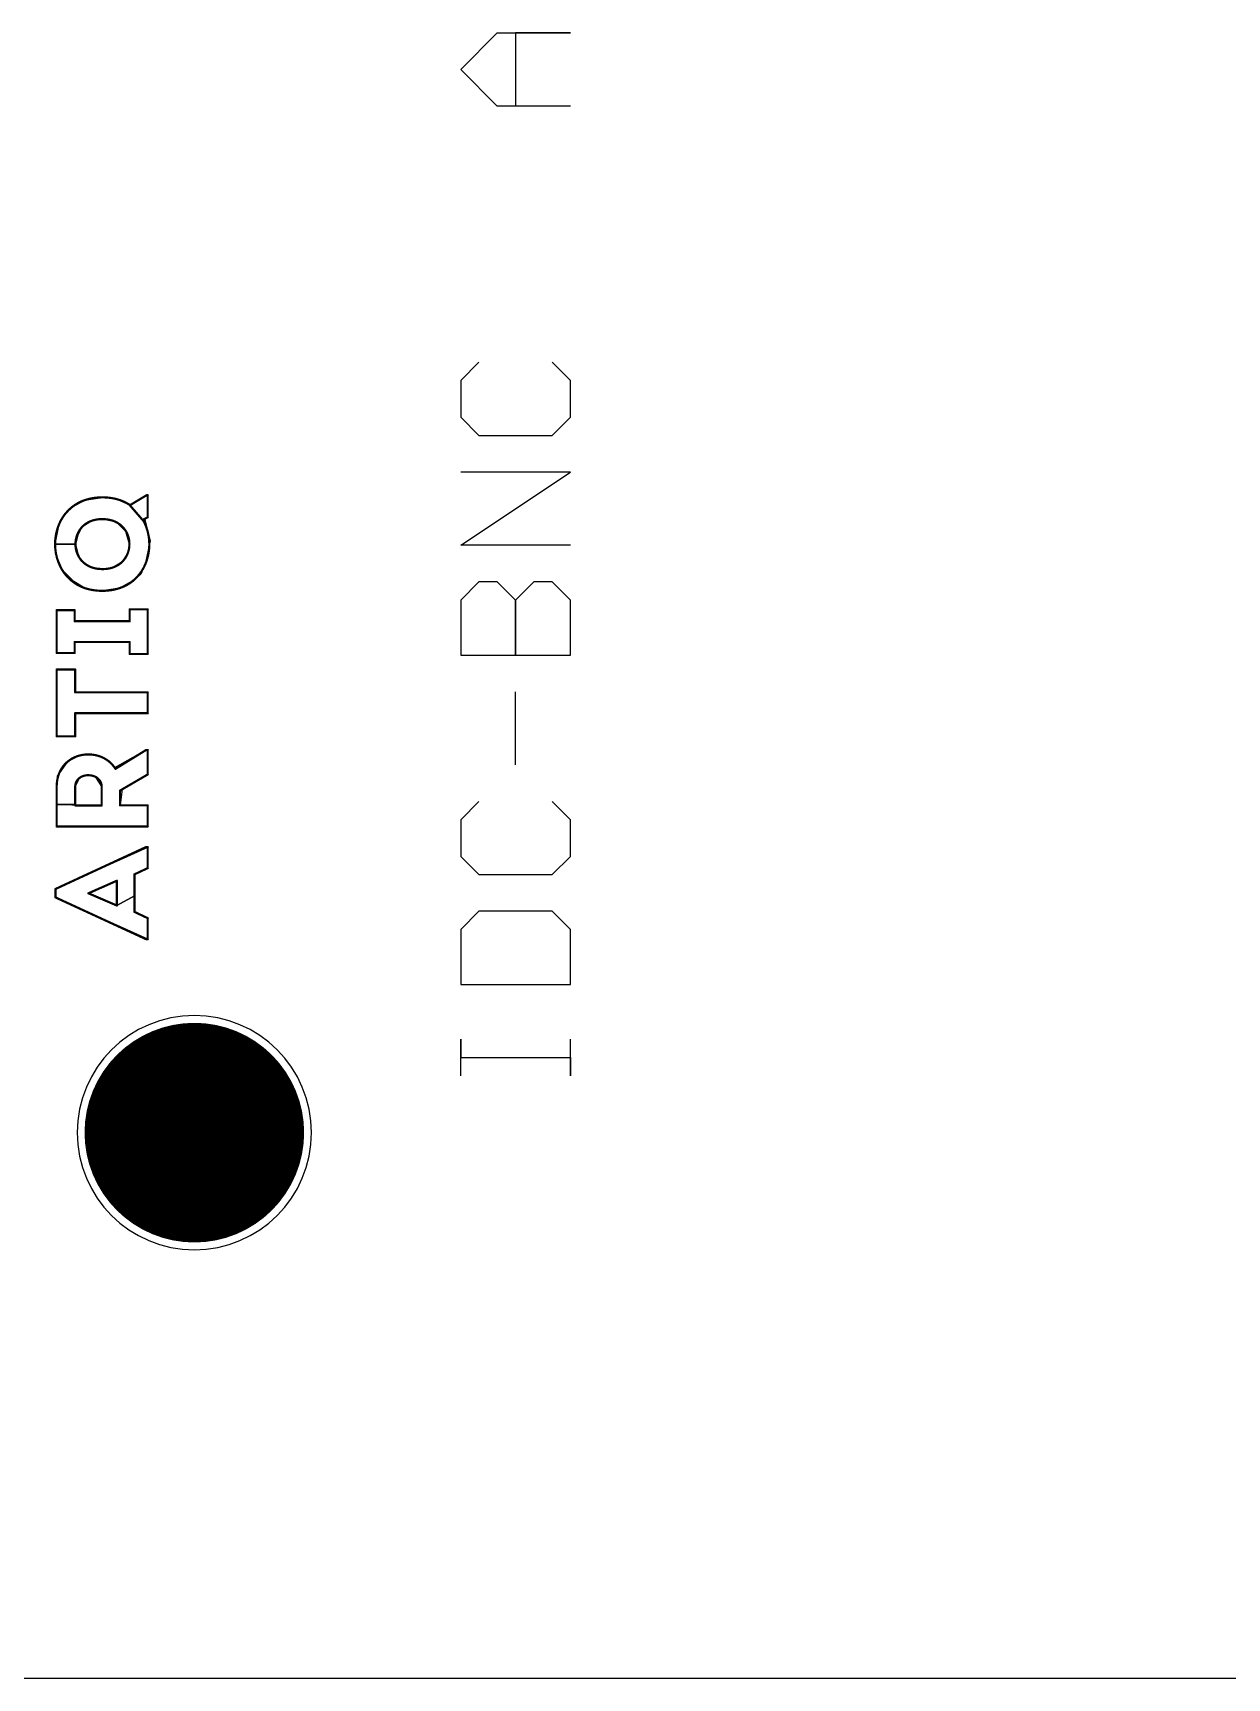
# Model space of a CAD drawing. Header units: millimetres. Extents: x 34 to 167, y 52 to 98.
# Drawn here: x 46.46 to 62.77, y 52.31 to 74.78 of the extents above; entities that cross this region are included whole.
import ezdxf

# ---------------------------------------------------------------- set-up
doc = ezdxf.new("R2010")
doc.units = ezdxf.units.MM
for name, color, linetype in [('BottomLayer', 5, 'Continuous'), ('Mechanical1', 6, 'Continuous'), ('PadHoleLayer', 156, 'Continuous'), ('TopLayer', 1, 'Continuous'), ('TopOverlay', 2, 'Continuous')]:
    doc.layers.add(name, color=color, linetype=linetype)

msp = doc.modelspace()

# ---------------------------------------------------------------- linework, layer by layer
at = {"layer": 'BottomLayer', "const_width": 0.762}
msp.add_lwpolyline([(48.281, 59.758, 1), (49.043, 59.758, 1)], format="xyb", close=True, dxfattribs=at)
at = {"layer": 'Mechanical1'}
for points in [[(50.262, 59.758, 1), (47.062, 59.758, 1)], [(47.062, 59.758, 1), (47.062, 59.758, 1)], [(50.262, 59.758, 1), (50.262, 59.758, 1)]]:
    msp.add_lwpolyline(points, format="xyb", close=True, dxfattribs=at)
msp.add_lwpolyline([(33.962, 52.308), (162.362, 52.308)], dxfattribs=at)
at = {"layer": 'PadHoleLayer', "const_width": 1.5}
msp.add_lwpolyline([(47.912, 59.758, 1), (49.412, 59.758, 1)], format="xyb", close=True, dxfattribs=at)
at = {"layer": 'TopLayer', "const_width": 0.762}
msp.add_lwpolyline([(48.281, 59.758, 1), (49.043, 59.758, 1)], format="xyb", close=True, dxfattribs=at)
at = {"layer": 'TopOverlay'}
for p, q in [((52.3, 74.279), (52.8, 74.778)), ((52.8, 74.778), (53.8, 74.778)), ((53.8, 74.778), (53.05, 74.778)), ((53.05, 74.778), (53.05, 73.779)), ((52.8, 73.779), (52.3, 74.279)), ((53.8, 73.779), (52.8, 73.779)), ((52.55, 70.28), (52.3, 70.03)), ((53.8, 70.03), (53.55, 70.28)), ((52.3, 70.03), (52.3, 69.53)), ((53.8, 69.53), (53.8, 70.03)), ((52.3, 69.53), (52.55, 69.28)), ((53.55, 69.28), (53.8, 69.53)), ((52.55, 69.28), (53.55, 69.28)), ((52.3, 67.781), (53.8, 68.78)), ((53.8, 68.78), (52.3, 68.78)), ((46.987, 68.299), (47.168, 68.398)), ((47.168, 68.398), (47.405, 68.431)), ((47.405, 68.431), (47.488, 68.431)), ((47.488, 68.431), (47.603, 68.41)), ((47.603, 68.41), (47.774, 68.335)), ((47.774, 68.335), (48.025, 68.464)), ((48.025, 68.464), (48.025, 68.163)), ((46.815, 68.07), (46.888, 68.2)), ((46.888, 68.2), (46.987, 68.299)), ((47.27, 68.118), (47.127, 68.029)), ((47.405, 68.138), (47.27, 68.118)), ((47.597, 68.095), (47.405, 68.138)), ((47.727, 67.97), (47.597, 68.095)), ((48.025, 68.163), (47.987, 68.127)), ((47.987, 68.127), (48.057, 67.841)), ((46.76, 67.797), (46.815, 68.07)), ((47.069, 67.917), (47.038, 67.797)), ((47.127, 68.029), (47.069, 67.917)), ((47.775, 67.797), (47.727, 67.97)), ((46.787, 67.615), (46.76, 67.797)), ((46.76, 67.797), (47.038, 67.797)), ((47.038, 67.797), (46.76, 67.797)), ((47.038, 67.797), (47.069, 67.666)), ((47.069, 67.666), (47.117, 67.564)), ((47.686, 67.564), (47.752, 67.666)), ((47.752, 67.666), (47.775, 67.797)), ((48.057, 67.841), (47.992, 67.521)), ((53.8, 67.781), (52.3, 67.781)), ((46.859, 67.439), (46.787, 67.615)), ((47.015, 67.285), (46.859, 67.439)), ((47.117, 67.564), (47.27, 67.475)), ((47.27, 67.475), (47.478, 67.46)), ((47.478, 67.46), (47.542, 67.475)), ((47.542, 67.475), (47.686, 67.564)), ((47.992, 67.521), (47.93, 67.386)), ((47.142, 67.208), (47.015, 67.285)), ((47.284, 67.163), (47.142, 67.208)), ((47.641, 67.194), (47.405, 67.158)), ((47.822, 67.293), (47.641, 67.194)), ((47.93, 67.386), (47.822, 67.293)), ((52.55, 67.281), (52.3, 67.031)), ((52.8, 67.281), (52.55, 67.281)), ((53.05, 67.031), (52.8, 67.281)), ((53.3, 67.281), (53.05, 67.031)), ((53.55, 67.281), (53.3, 67.281)), ((53.8, 67.031), (53.55, 67.281)), ((47.405, 67.158), (47.284, 67.163)), ((52.3, 67.031), (52.3, 66.281)), ((53.05, 67.031), (53.05, 66.281)), ((53.05, 66.281), (53.05, 67.031)), ((53.8, 66.281), (53.8, 67.031)), ((47.027, 66.894), (46.782, 66.894)), ((46.782, 66.894), (46.782, 66.309)), ((47.027, 66.743), (47.027, 66.894)), ((47.778, 66.743), (47.027, 66.743)), ((48.025, 66.906), (47.778, 66.906)), ((47.778, 66.906), (47.778, 66.743)), ((48.025, 66.296), (48.025, 66.906)), ((46.782, 66.309), (47.027, 66.309)), ((47.027, 66.309), (47.027, 66.459)), ((47.027, 66.459), (47.778, 66.459)), ((47.778, 66.459), (47.778, 66.296)), ((47.778, 66.296), (48.025, 66.296)), ((46.782, 66.084), (47.035, 66.084)), ((46.782, 65.171), (46.782, 66.084)), ((47.035, 66.084), (47.035, 65.771)), ((52.3, 66.281), (53.8, 66.281)), ((47.035, 65.771), (48.025, 65.771)), ((48.025, 65.771), (48.025, 65.487)), ((53.05, 64.782), (53.05, 65.781)), ((48.025, 65.487), (47.035, 65.487)), ((47.035, 65.487), (47.035, 65.171)), ((47.035, 65.171), (46.782, 65.171)), ((47.574, 64.744), (48.004, 64.986)), ((48.004, 64.986), (48.025, 64.986)), ((48.025, 64.986), (48.025, 64.651)), ((46.791, 64.627), (46.933, 64.828)), ((46.933, 64.828), (47.078, 64.903)), ((47.078, 64.903), (47.193, 64.923)), ((47.193, 64.923), (47.358, 64.903)), ((47.358, 64.903), (47.472, 64.846)), ((47.472, 64.846), (47.574, 64.744)), ((46.782, 64.238), (46.791, 64.627)), ((47.093, 64.603), (47.035, 64.484)), ((47.188, 64.64), (47.093, 64.603)), ((47.318, 64.615), (47.188, 64.64)), ((47.397, 64.484), (47.318, 64.615)), ((48.025, 64.651), (47.676, 64.448)), ((47.035, 64.484), (47.035, 64.238)), ((47.397, 64.228), (47.397, 64.484)), ((47.676, 64.448), (47.647, 64.229)), ((52.55, 64.282), (52.3, 64.032)), ((53.8, 64.032), (53.55, 64.282)), ((46.782, 63.941), (46.782, 64.238)), ((46.782, 64.238), (47.397, 64.228)), ((47.035, 64.238), (46.782, 64.238)), ((47.647, 64.229), (48.025, 64.229)), ((48.025, 64.229), (48.025, 63.941)), ((48.025, 63.941), (46.782, 63.941)), ((52.3, 64.032), (52.3, 63.532)), ((53.8, 63.532), (53.8, 64.032)), ((46.765, 63.086), (48.025, 63.659)), ((48.025, 63.659), (48.025, 63.371)), ((48.025, 63.371), (47.844, 63.286)), ((52.3, 63.532), (52.55, 63.282)), ((53.55, 63.282), (53.8, 63.532)), ((47.604, 63.199), (47.215, 63.027)), ((47.604, 62.86), (47.604, 63.199)), ((47.844, 63.286), (47.844, 62.992)), ((52.55, 63.282), (53.55, 63.282)), ((46.765, 62.971), (46.765, 63.086)), ((48.025, 62.4), (46.765, 62.971)), ((47.215, 63.027), (47.604, 62.86)), ((47.844, 62.992), (47.604, 62.86)), ((47.604, 62.86), (47.844, 62.992)), ((47.844, 62.992), (47.844, 62.773)), ((47.844, 62.773), (48.025, 62.688)), ((52.55, 62.782), (52.3, 62.532)), ((53.55, 62.782), (52.55, 62.782)), ((53.8, 62.532), (53.55, 62.782)), ((48.025, 62.688), (48.025, 62.4)), ((52.3, 62.532), (52.3, 61.783)), ((53.8, 61.783), (53.8, 62.532)), ((52.3, 61.783), (53.8, 61.783)), ((52.3, 60.533), (52.3, 61.033)), ((52.3, 61.033), (52.3, 60.783)), ((53.8, 60.533), (53.8, 61.033)), ((52.3, 60.783), (53.8, 60.783)), ((53.8, 60.783), (53.8, 60.533))]:
    msp.add_line(p, q, dxfattribs=at)
at = {"layer": 'TopOverlay', "const_width": 0.03}
for points in [[(46.815, 68.07, -0.121713), (46.987, 68.299)], [(46.987, 68.299, -0.08923), (47.168, 68.398)], [(47.168, 68.398, -0.082173), (47.405, 68.435)], [(47.405, 68.435, -0.024862), (47.488, 68.431)], [(47.488, 68.431, -0.041128), (47.604, 68.41)], [(47.604, 68.41, -0.076296), (47.774, 68.335)], [(46.76, 67.797, -0.10144), (46.815, 68.07)], [(47.127, 68.029, -0.130203), (47.27, 68.118)], [(47.27, 68.118, -0.040287), (47.334, 68.133)], [(47.334, 68.133, -0.036986), (47.405, 68.138)], [(47.405, 68.138, -0.076951), (47.542, 68.118)], [(47.542, 68.118, -0.042274), (47.597, 68.095)], [(47.597, 68.095, -0.283151), (47.775, 67.797)], [(47.969, 68.11, -0.012843), (47.984, 68.081)], [(47.984, 68.081, -0.10974), (48.047, 67.792)], [(47.038, 67.797, -0.188409), (47.127, 68.029)], [(46.859, 67.439, -0.139016), (46.76, 67.797)], [(47.215, 67.498, -0.282047), (47.038, 67.797)], [(47.775, 67.797, -0.189487), (47.686, 67.564)], [(48.047, 67.792, -0.101479), (47.992, 67.521)], [(47.28, 67.168, -0.223663), (46.859, 67.439)], [(47.27, 67.475, -0.042507), (47.215, 67.498)], [(47.405, 67.455, -0.07753), (47.27, 67.475)], [(47.478, 67.46, -0.036709), (47.405, 67.455)], [(47.542, 67.475, -0.040012), (47.478, 67.46)], [(47.686, 67.564, -0.129767), (47.542, 67.475)], [(47.992, 67.521, -0.121683), (47.822, 67.293)], [(47.641, 67.195, -0.082179), (47.405, 67.158)], [(47.822, 67.293, -0.08921), (47.641, 67.195)], [(47.405, 67.158, -0.039292), (47.28, 67.168)], [(47.078, 64.904, -0.153363), (47.358, 64.902)], [(46.811, 64.654, -0.134946), (46.933, 64.827)], [(46.933, 64.827, -0.098514), (47.078, 64.904)], [(47.358, 64.902, -0.167062), (47.574, 64.743)], [(46.782, 64.483, -0.027406), (46.785, 64.543)], [(46.785, 64.543, -0.059848), (46.811, 64.654)], [(47.035, 64.483, -0.09313), (47.045, 64.541)], [(47.045, 64.541, -0.138672), (47.093, 64.602)], [(47.093, 64.602, -0.038316), (47.114, 64.616)], [(47.114, 64.616, -0.03453), (47.138, 64.627)], [(47.138, 64.627, -0.061061), (47.188, 64.639)], [(47.188, 64.639, -0.028782), (47.214, 64.64)], [(47.214, 64.64, -0.091249), (47.294, 64.625)], [(47.294, 64.625, -0.034206), (47.318, 64.614)], [(47.318, 64.614, -0.037523), (47.339, 64.6)], [(47.339, 64.6, -0.04135), (47.358, 64.582)], [(47.358, 64.582, -0.193784), (47.397, 64.483)]]:
    msp.add_lwpolyline(points, format="xyb", dxfattribs=at)
at = {"layer": 'TopOverlay', "const_width": 0.015}
for points in [[(46.979, 68.299, 1), (46.994, 68.299, 1)], [(46.979, 68.299, 1), (46.994, 68.299, 1)], [(47.16, 68.398, 1), (47.175, 68.398, 1)], [(47.16, 68.398, 1), (47.175, 68.398, 1)], [(47.398, 68.435, 1), (47.413, 68.435, 1)], [(47.398, 68.435, 1), (47.413, 68.435, 1)], [(47.48, 68.431, 1), (47.495, 68.431, 1)], [(47.48, 68.431, 1), (47.495, 68.431, 1)], [(47.596, 68.41, 1), (47.611, 68.41, 1)], [(47.596, 68.41, 1), (47.611, 68.41, 1)], [(47.767, 68.335, 1), (47.782, 68.335, 1)], [(47.767, 68.335, 1), (47.782, 68.335, 1)], [(47.767, 68.335, 1), (47.782, 68.335, 1)], [(47.778, 68.329, 1), (47.793, 68.329, 1)], [(47.778, 68.329, 1), (47.793, 68.329, 1)], [(48.002, 68.464, 1), (48.017, 68.464, 1)], [(48.002, 68.464, 1), (48.017, 68.464, 1)], [(48.018, 68.464, 1), (48.033, 68.464, 1)], [(48.018, 68.464, 1), (48.033, 68.464, 1)], [(46.808, 68.07, 1), (46.823, 68.07, 1)], [(46.808, 68.07, 1), (46.823, 68.07, 1)], [(47.263, 68.118, 1), (47.278, 68.118, 1)], [(47.263, 68.118, 1), (47.278, 68.118, 1)], [(47.326, 68.133, 1), (47.341, 68.133, 1)], [(47.326, 68.133, 1), (47.341, 68.133, 1)], [(47.398, 68.138, 1), (47.413, 68.138, 1)], [(47.398, 68.138, 1), (47.413, 68.138, 1)], [(47.534, 68.118, 1), (47.549, 68.118, 1)], [(47.534, 68.118, 1), (47.549, 68.118, 1)], [(47.59, 68.095, 1), (47.605, 68.095, 1)], [(47.59, 68.095, 1), (47.605, 68.095, 1)], [(47.952, 68.128, 1), (47.967, 68.128, 1)], [(47.952, 68.128, 1), (47.967, 68.128, 1)], [(47.962, 68.11, 1), (47.977, 68.11, 1)], [(47.962, 68.11, 1), (47.977, 68.11, 1)], [(47.962, 68.11, 1), (47.977, 68.11, 1)], [(47.976, 68.081, 1), (47.991, 68.081, 1)], [(47.976, 68.081, 1), (47.991, 68.081, 1)], [(48.018, 68.163, 1), (48.033, 68.163, 1)], [(48.018, 68.163, 1), (48.033, 68.163, 1)], [(47.12, 68.029, 1), (47.135, 68.029, 1)], [(47.12, 68.029, 1), (47.135, 68.029, 1)], [(46.752, 67.797, 1), (46.767, 67.797, 1)], [(46.752, 67.797, 1), (46.767, 67.797, 1)], [(47.031, 67.797, 1), (47.046, 67.797, 1)], [(47.031, 67.797, 1), (47.046, 67.797, 1)], [(47.768, 67.797, 1), (47.783, 67.797, 1)], [(47.768, 67.797, 1), (47.783, 67.797, 1)], [(48.039, 67.792, 1), (48.054, 67.792, 1)], [(48.039, 67.792, 1), (48.054, 67.792, 1)], [(46.852, 67.439, 1), (46.867, 67.439, 1)], [(46.852, 67.439, 1), (46.867, 67.439, 1)], [(47.207, 67.498, 1), (47.222, 67.498, 1)], [(47.207, 67.498, 1), (47.222, 67.498, 1)], [(47.263, 67.475, 1), (47.278, 67.475, 1)], [(47.263, 67.475, 1), (47.278, 67.475, 1)], [(47.398, 67.455, 1), (47.413, 67.455, 1)], [(47.398, 67.455, 1), (47.413, 67.455, 1)], [(47.47, 67.46, 1), (47.485, 67.46, 1)], [(47.47, 67.46, 1), (47.485, 67.46, 1)], [(47.534, 67.475, 1), (47.549, 67.475, 1)], [(47.534, 67.475, 1), (47.549, 67.475, 1)], [(47.678, 67.564, 1), (47.693, 67.564, 1)], [(47.678, 67.564, 1), (47.693, 67.564, 1)], [(47.984, 67.521, 1), (47.999, 67.521, 1)], [(47.984, 67.521, 1), (47.999, 67.521, 1)], [(47.634, 67.195, 1), (47.649, 67.195, 1)], [(47.634, 67.195, 1), (47.649, 67.195, 1)], [(47.814, 67.293, 1), (47.829, 67.293, 1)], [(47.814, 67.293, 1), (47.829, 67.293, 1)], [(47.272, 67.168, 1), (47.287, 67.168, 1)], [(47.272, 67.168, 1), (47.287, 67.168, 1)], [(47.398, 67.158, 1), (47.413, 67.158, 1)], [(47.398, 67.158, 1), (47.413, 67.158, 1)], [(46.774, 66.894, 1), (46.789, 66.894, 1)], [(46.774, 66.894, 1), (46.789, 66.894, 1)], [(47.02, 66.894, 1), (47.035, 66.894, 1)], [(47.02, 66.894, 1), (47.035, 66.894, 1)], [(47.02, 66.743, 1), (47.035, 66.743, 1)], [(47.02, 66.743, 1), (47.035, 66.743, 1)], [(47.771, 66.906, 1), (47.786, 66.906, 1)], [(47.771, 66.906, 1), (47.786, 66.906, 1)], [(47.771, 66.743, 1), (47.786, 66.743, 1)], [(47.771, 66.743, 1), (47.786, 66.743, 1)], [(48.018, 66.906, 1), (48.033, 66.906, 1)], [(48.018, 66.906, 1), (48.033, 66.906, 1)], [(46.774, 66.309, 1), (46.789, 66.309, 1)], [(46.774, 66.309, 1), (46.789, 66.309, 1)], [(47.02, 66.459, 1), (47.035, 66.459, 1)], [(47.02, 66.459, 1), (47.035, 66.459, 1)], [(47.02, 66.309, 1), (47.035, 66.309, 1)], [(47.02, 66.309, 1), (47.035, 66.309, 1)], [(47.771, 66.459, 1), (47.786, 66.459, 1)], [(47.771, 66.459, 1), (47.786, 66.459, 1)], [(47.771, 66.296, 1), (47.786, 66.296, 1)], [(47.771, 66.296, 1), (47.786, 66.296, 1)], [(48.018, 66.296, 1), (48.033, 66.296, 1)], [(48.018, 66.296, 1), (48.033, 66.296, 1)], [(46.774, 66.084, 1), (46.789, 66.084, 1)], [(46.774, 66.084, 1), (46.789, 66.084, 1)], [(47.027, 66.084, 1), (47.042, 66.084, 1)], [(47.027, 66.084, 1), (47.042, 66.084, 1)], [(47.027, 65.771, 1), (47.042, 65.771, 1)], [(47.027, 65.771, 1), (47.042, 65.771, 1)], [(48.018, 65.771, 1), (48.033, 65.771, 1)], [(48.018, 65.771, 1), (48.033, 65.771, 1)], [(47.027, 65.487, 1), (47.042, 65.487, 1)], [(47.027, 65.487, 1), (47.042, 65.487, 1)], [(48.018, 65.487, 1), (48.033, 65.487, 1)], [(48.018, 65.487, 1), (48.033, 65.487, 1)], [(46.774, 65.171, 1), (46.789, 65.171, 1)], [(46.774, 65.171, 1), (46.789, 65.171, 1)], [(47.027, 65.171, 1), (47.042, 65.171, 1)], [(47.027, 65.171, 1), (47.042, 65.171, 1)], [(47.996, 64.985, 1), (48.011, 64.985, 1)], [(47.996, 64.985, 1), (48.011, 64.985, 1)], [(48.018, 64.985, 1), (48.033, 64.985, 1)], [(48.018, 64.985, 1), (48.033, 64.985, 1)], [(46.925, 64.827, 1), (46.94, 64.827, 1)], [(46.925, 64.827, 1), (46.94, 64.827, 1)], [(47.07, 64.904, 1), (47.085, 64.904, 1)], [(47.07, 64.904, 1), (47.085, 64.904, 1)], [(47.351, 64.902, 1), (47.366, 64.902, 1)], [(47.351, 64.902, 1), (47.366, 64.902, 1)], [(47.566, 64.743, 1), (47.581, 64.743, 1)], [(47.566, 64.743, 1), (47.581, 64.743, 1)], [(47.577, 64.727, 1), (47.592, 64.727, 1)], [(47.577, 64.727, 1), (47.592, 64.727, 1)], [(46.774, 64.483, 1), (46.789, 64.483, 1)], [(46.774, 64.483, 1), (46.789, 64.483, 1)], [(46.778, 64.543, 1), (46.793, 64.543, 1)], [(46.778, 64.543, 1), (46.793, 64.543, 1)], [(46.804, 64.654, 1), (46.819, 64.654, 1)], [(46.804, 64.654, 1), (46.819, 64.654, 1)], [(47.027, 64.483, 1), (47.042, 64.483, 1)], [(47.027, 64.483, 1), (47.042, 64.483, 1)], [(47.038, 64.541, 1), (47.053, 64.541, 1)], [(47.038, 64.541, 1), (47.053, 64.541, 1)], [(47.085, 64.602, 1), (47.1, 64.602, 1)], [(47.085, 64.602, 1), (47.1, 64.602, 1)], [(47.107, 64.616, 1), (47.122, 64.616, 1)], [(47.107, 64.616, 1), (47.122, 64.616, 1)], [(47.13, 64.627, 1), (47.145, 64.627, 1)], [(47.13, 64.627, 1), (47.145, 64.627, 1)], [(47.181, 64.639, 1), (47.196, 64.639, 1)], [(47.181, 64.639, 1), (47.196, 64.639, 1)], [(47.207, 64.64, 1), (47.222, 64.64, 1)], [(47.207, 64.64, 1), (47.222, 64.64, 1)], [(47.286, 64.625, 1), (47.301, 64.625, 1)], [(47.286, 64.625, 1), (47.301, 64.625, 1)], [(47.31, 64.614, 1), (47.325, 64.614, 1)], [(47.31, 64.614, 1), (47.325, 64.614, 1)], [(47.332, 64.6, 1), (47.347, 64.6, 1)], [(47.332, 64.6, 1), (47.347, 64.6, 1)], [(47.351, 64.582, 1), (47.366, 64.582, 1)], [(47.351, 64.582, 1), (47.366, 64.582, 1)], [(47.389, 64.483, 1), (47.404, 64.483, 1)], [(47.389, 64.483, 1), (47.404, 64.483, 1)], [(48.018, 64.65, 1), (48.033, 64.65, 1)], [(48.018, 64.65, 1), (48.033, 64.65, 1)], [(47.027, 64.468, 1), (47.042, 64.468, 1)], [(47.027, 64.468, 1), (47.042, 64.468, 1)], [(47.027, 64.452, 1), (47.042, 64.452, 1)], [(47.027, 64.452, 1), (47.042, 64.452, 1)], [(47.026, 64.436, 1), (47.041, 64.436, 1)], [(47.026, 64.436, 1), (47.041, 64.436, 1)], [(47.026, 64.42, 1), (47.041, 64.42, 1)], [(47.026, 64.42, 1), (47.041, 64.42, 1)], [(47.026, 64.405, 1), (47.041, 64.405, 1)], [(47.026, 64.405, 1), (47.041, 64.405, 1)], [(47.026, 64.389, 1), (47.041, 64.389, 1)], [(47.026, 64.389, 1), (47.041, 64.389, 1)], [(47.026, 64.373, 1), (47.041, 64.373, 1)], [(47.026, 64.373, 1), (47.041, 64.373, 1)], [(47.026, 64.357, 1), (47.042, 64.357, 1)], [(47.026, 64.357, 1), (47.042, 64.357, 1)], [(47.027, 64.325, 1), (47.042, 64.325, 1)], [(47.027, 64.325, 1), (47.042, 64.325, 1)], [(47.027, 64.317, 1), (47.042, 64.317, 1)], [(47.027, 64.317, 1), (47.042, 64.317, 1)], [(47.027, 64.31, 1), (47.042, 64.31, 1)], [(47.027, 64.31, 1), (47.042, 64.31, 1)], [(47.027, 64.302, 1), (47.042, 64.302, 1)], [(47.027, 64.302, 1), (47.042, 64.302, 1)], [(47.027, 64.294, 1), (47.042, 64.294, 1)], [(47.027, 64.294, 1), (47.042, 64.294, 1)], [(47.027, 64.286, 1), (47.042, 64.286, 1)], [(47.027, 64.286, 1), (47.042, 64.286, 1)], [(47.027, 64.279, 1), (47.042, 64.279, 1)], [(47.027, 64.279, 1), (47.042, 64.279, 1)], [(47.027, 64.271, 1), (47.042, 64.271, 1)], [(47.027, 64.271, 1), (47.042, 64.271, 1)], [(47.027, 64.263, 1), (47.042, 64.263, 1)], [(47.027, 64.263, 1), (47.042, 64.263, 1)], [(47.64, 64.43, 1), (47.655, 64.43, 1)], [(47.64, 64.43, 1), (47.655, 64.43, 1)], [(47.027, 64.248, 1), (47.042, 64.248, 1)], [(47.027, 64.248, 1), (47.042, 64.248, 1)], [(47.027, 64.227, 1), (47.042, 64.227, 1)], [(47.027, 64.227, 1), (47.042, 64.227, 1)], [(47.389, 64.227, 1), (47.404, 64.227, 1)], [(47.389, 64.227, 1), (47.404, 64.227, 1)], [(47.64, 64.228, 1), (47.655, 64.228, 1)], [(47.64, 64.228, 1), (47.655, 64.228, 1)], [(48.018, 64.228, 1), (48.033, 64.228, 1)], [(48.018, 64.228, 1), (48.033, 64.228, 1)], [(46.774, 63.94, 1), (46.789, 63.94, 1)], [(46.774, 63.94, 1), (46.789, 63.94, 1)], [(48.018, 63.94, 1), (48.033, 63.94, 1)], [(48.018, 63.94, 1), (48.033, 63.94, 1)], [(47.995, 63.659, 1), (48.01, 63.659, 1)], [(47.995, 63.659, 1), (48.01, 63.659, 1)], [(48.018, 63.659, 1), (48.033, 63.659, 1)], [(48.018, 63.659, 1), (48.033, 63.659, 1)], [(48.018, 63.371, 1), (48.033, 63.371, 1)], [(48.018, 63.371, 1), (48.033, 63.371, 1)], [(47.596, 63.199, 1), (47.611, 63.199, 1)], [(47.596, 63.199, 1), (47.611, 63.199, 1)], [(47.836, 63.286, 1), (47.851, 63.286, 1)], [(47.836, 63.286, 1), (47.851, 63.286, 1)], [(46.758, 63.086, 1), (46.773, 63.086, 1)], [(46.758, 63.086, 1), (46.773, 63.086, 1)], [(46.758, 62.971, 1), (46.773, 62.971, 1)], [(46.758, 62.971, 1), (46.773, 62.971, 1)], [(47.207, 63.027, 1), (47.222, 63.027, 1)], [(47.207, 63.027, 1), (47.222, 63.027, 1)], [(47.596, 62.86, 1), (47.611, 62.86, 1)], [(47.596, 62.86, 1), (47.611, 62.86, 1)], [(47.836, 62.773, 1), (47.851, 62.773, 1)], [(47.836, 62.773, 1), (47.851, 62.773, 1)], [(48.018, 62.688, 1), (48.033, 62.688, 1)], [(48.018, 62.688, 1), (48.033, 62.688, 1)], [(47.995, 62.4, 1), (48.01, 62.4, 1)], [(47.995, 62.4, 1), (48.01, 62.4, 1)], [(48.018, 62.4, 1), (48.033, 62.4, 1)], [(48.018, 62.4, 1), (48.033, 62.4, 1)]]:
    msp.add_lwpolyline(points, format="xyb", close=True, dxfattribs=at)
at = {"layer": 'TopOverlay', "const_width": 0.03}
for points in [[(47.774, 68.335), (47.785, 68.329)], [(47.774, 68.335), (47.969, 68.11)], [(47.785, 68.329), (48.009, 68.464)], [(48.009, 68.464), (48.025, 68.464)], [(48.025, 68.163), (48.025, 68.464)], [(47.96, 68.128), (48.025, 68.163)], [(47.96, 68.128), (47.969, 68.11)], [(46.782, 66.894), (47.027, 66.894)], [(46.782, 66.309), (46.782, 66.894)], [(47.027, 66.743), (47.027, 66.894)], [(47.027, 66.743), (47.778, 66.743)], [(47.778, 66.906), (48.025, 66.906)], [(47.778, 66.743), (47.778, 66.906)], [(48.025, 66.296), (48.025, 66.906)], [(46.782, 66.309), (47.027, 66.309)], [(47.027, 66.309), (47.027, 66.459)], [(47.027, 66.459), (47.778, 66.459)], [(47.778, 66.296), (47.778, 66.459)], [(47.778, 66.296), (48.025, 66.296)], [(46.782, 66.084), (47.035, 66.084)], [(46.782, 65.171), (46.782, 66.084)], [(47.035, 65.771), (47.035, 66.084)], [(47.035, 65.771), (48.025, 65.771)], [(48.025, 65.487), (48.025, 65.771)], [(47.035, 65.487), (48.025, 65.487)], [(47.035, 65.171), (47.035, 65.487)], [(46.782, 65.171), (47.035, 65.171)], [(47.585, 64.727), (48.004, 64.985)], [(48.004, 64.985), (48.025, 64.985)], [(48.025, 64.65), (48.025, 64.985)], [(47.574, 64.743), (47.585, 64.727)], [(46.782, 63.94), (46.782, 64.483)], [(47.034, 64.468), (47.035, 64.483)], [(47.397, 64.227), (47.397, 64.483)], [(47.647, 64.43), (48.025, 64.65)], [(47.034, 64.452), (47.034, 64.468)], [(47.034, 64.436), (47.034, 64.452)], [(47.034, 64.42), (47.034, 64.436)], [(47.034, 64.405), (47.034, 64.42)], [(47.034, 64.405), (47.034, 64.389)], [(47.034, 64.389), (47.034, 64.373)], [(47.034, 64.373), (47.034, 64.357)], [(47.034, 64.357), (47.034, 64.325)], [(47.034, 64.325), (47.034, 64.317)], [(47.034, 64.317), (47.034, 64.31)], [(47.034, 64.31), (47.034, 64.302)], [(47.034, 64.302), (47.034, 64.294)], [(47.034, 64.294), (47.035, 64.286)], [(47.035, 64.286), (47.035, 64.279)], [(47.035, 64.279), (47.035, 64.271)], [(47.035, 64.271), (47.035, 64.263)], [(47.035, 64.263), (47.035, 64.248)], [(47.647, 64.228), (47.647, 64.43)], [(47.035, 64.227), (47.035, 64.248)], [(47.035, 64.227), (47.397, 64.227)], [(47.647, 64.228), (48.025, 64.228)], [(48.025, 63.94), (48.025, 64.228)], [(46.782, 63.94), (48.025, 63.94)], [(46.765, 63.086), (48.003, 63.659)], [(48.003, 63.659), (48.025, 63.659)], [(48.025, 63.371), (48.025, 63.659)], [(47.844, 63.286), (48.025, 63.371)], [(47.215, 63.027), (47.604, 63.199)], [(47.604, 62.86), (47.604, 63.199)], [(47.844, 62.773), (47.844, 63.286)], [(46.765, 62.971), (46.765, 63.086)], [(46.765, 62.971), (48.003, 62.4)], [(47.215, 63.027), (47.604, 62.86)], [(47.844, 62.773), (48.025, 62.688)], [(48.025, 62.4), (48.025, 62.688)], [(48.003, 62.4), (48.025, 62.4)]]:
    msp.add_lwpolyline(points, dxfattribs=at)
at = {"layer": 'TopOverlay'}
msp.add_solid([(46.782, 64.227), (47.035, 64.227), (46.782, 64.238), (47.035, 64.238)], dxfattribs=at)

doc.saveas('drawing.dxf')
